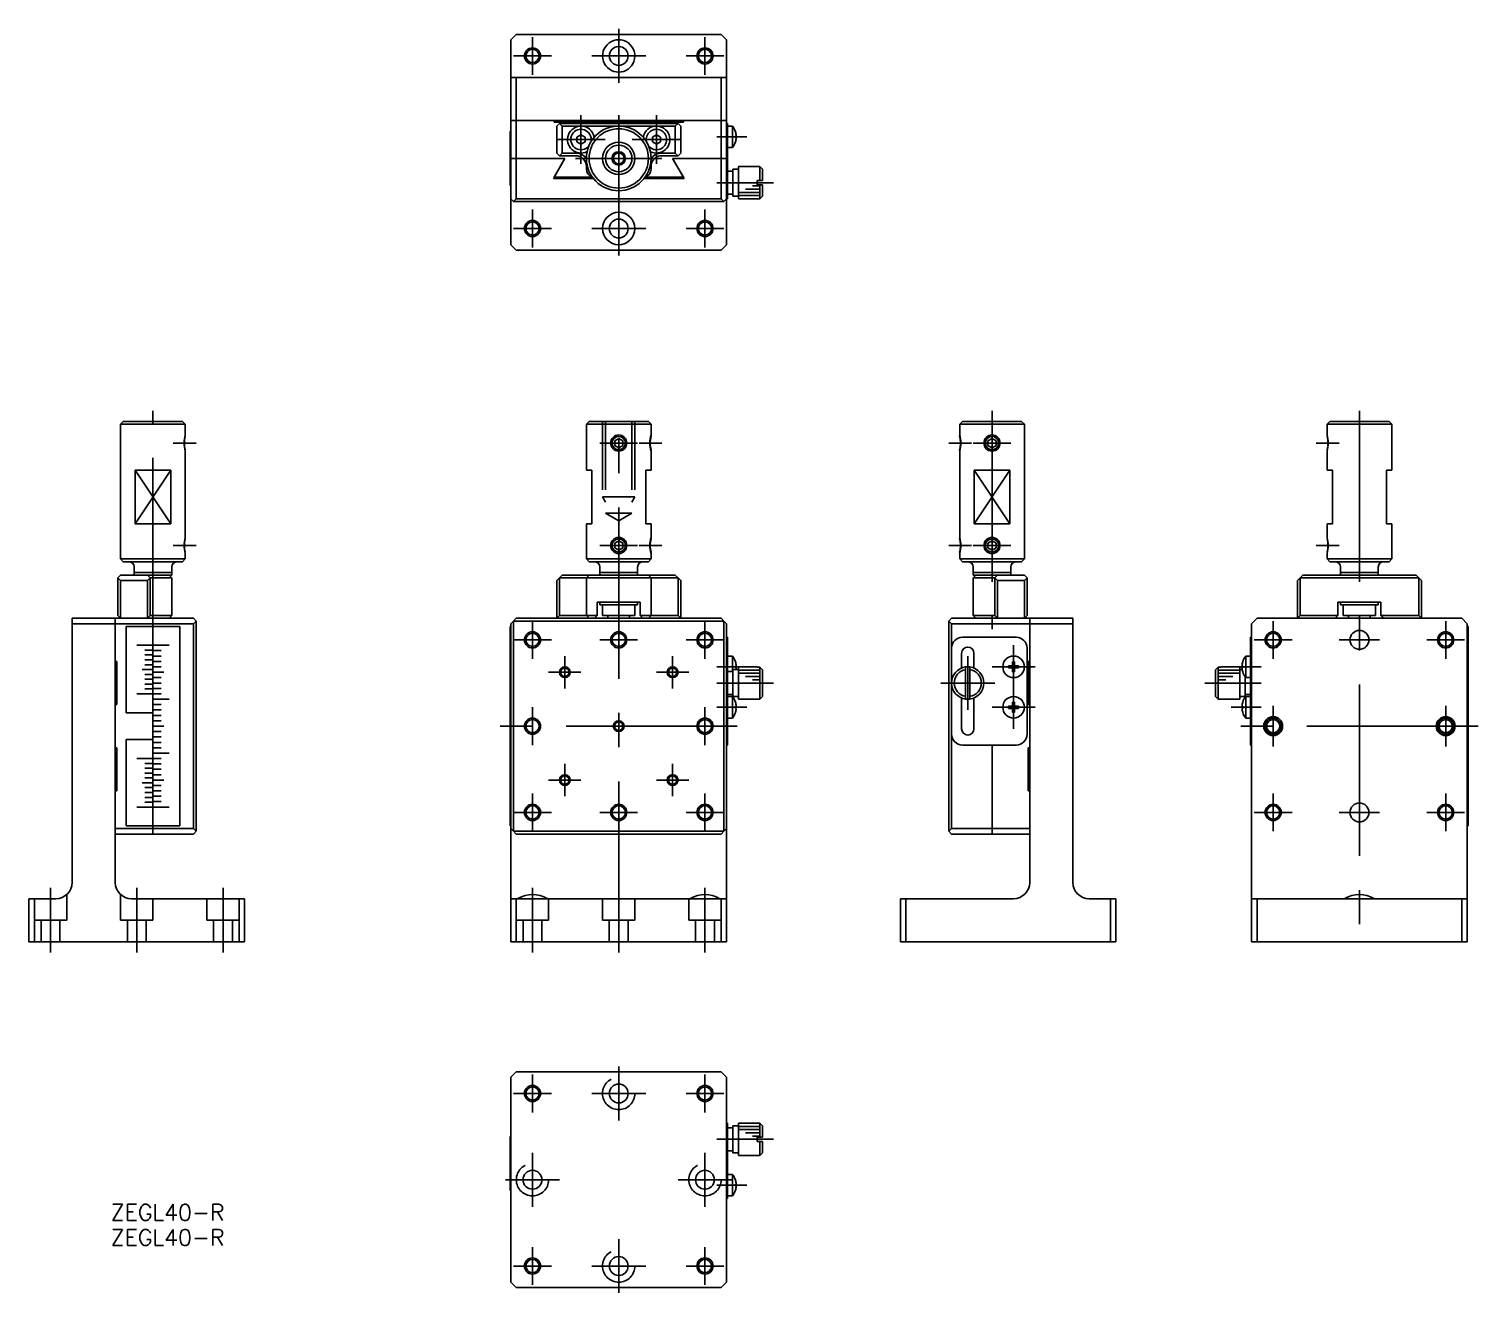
# Model space of a CAD drawing. Extents: x -109 to 159, y -105 to 129.
import ezdxf

# ---------------------------------------------------------------- set-up
doc = ezdxf.new("R2010")
doc.units = 0
doc.linetypes.add('CENTER', pattern=[50.8, 31.75, -6.35, 6.35, -6.35])
doc.linetypes.add('DASHED', pattern=[19.05, 12.7, -6.35])
doc.layers.get('0').update_dxf_attribs({"linetype": 'CONTINUOUS'})
doc.layers.add('CENTER', color=1, linetype='CENTER')
doc.styles.get("Standard").update_dxf_attribs({"font": 'txt.shx', "height": 3, "bigfont": 'bigfont.shx'})

msp = doc.modelspace()

# ---------------------------------------------------------------- linework, layer by layer
at = {"color": 7, "linetype": 'CONTINUOUS'}
for p, q in [((-20, 127.29), (-19, 128.29)), ((-20, 127.29), (-20, 123.29)), ((19, 128.29), (-19, 128.29)), ((19, 128.29), (20, 127.29)), ((20, 123.29), (20, 127.29)), ((-20, 120.29), (-20, 123.29)), ((20, 123.29), (20, 120.29)), ((-20, 120.29), (-20, 112.29)), ((-19, 120.29), (-20, 120.29)), ((-19, 120.29), (19, 120.29)), ((-19, 112.29), (-19, 120.29)), ((19, 120.29), (19, 112.29)), ((20, 120.29), (19, 120.29)), ((20, 112.29), (20, 120.29)), ((-20.15, 105.29), (-20.15, 110.29)), ((-20, 110.29), (-20.15, 110.29)), ((-20, 112.29), (-20, 105.29)), ((-19, 112.29), (-20, 112.29)), ((-20, 112.29), (-19, 112.29)), ((-19, 105.29), (-19, 112.29)), ((-19, 112.29), (-17.5, 112.29)), ((-19, 112.29), (-17.5, 112.29)), ((-17.5, 112.29), (-14.5, 112.29)), ((-17.5, 112.29), (-14.5, 112.29)), ((-14.5, 112.29), (-12, 112.29)), ((-14.5, 112.29), (-12, 112.29)), ((-12, 112.29), (12, 112.29)), ((-12, 111.99), (-12, 112.29)), ((-12, 111.99), (12, 111.99)), ((-11.5, 111.29), (-11, 111.79)), ((-11.5, 111.29), (-11.5, 106.29)), ((11, 111.79), (-11, 111.79)), ((-11, 111.79), (-10.5, 111.29)), ((-10.5, 106.29), (-10.5, 111.29)), ((-10.5, 111.29), (-7, 111.29)), ((-7, 111.29), (0, 111.29)), ((0, 111.29), (7, 111.29)), ((7, 111.29), (10.5, 111.29)), ((10.5, 111.29), (11, 111.79)), ((10.5, 111.29), (10.5, 106.29)), ((11, 111.79), (11.5, 111.29)), ((11.5, 106.29), (11.5, 111.29)), ((12, 112.29), (12, 111.99)), ((12, 112.29), (14.5, 112.29)), ((12, 112.29), (14.5, 112.29)), ((14.5, 112.29), (17.5, 112.29)), ((14.5, 112.29), (17.5, 112.29)), ((17.5, 112.29), (19, 112.29)), ((17.5, 112.29), (19, 112.29)), ((19, 112.29), (19, 105.29)), ((20, 112.29), (19, 112.29)), ((19, 112.29), (20, 112.29)), ((20, 105.29), (20, 112.29)), ((20.2, 111.79), (20, 111.79)), ((20.2, 109.79), (20.2, 111.79)), ((20.2, 111.29), (21.1, 111.29)), ((21.1, 111.29), (21.1, 107.29)), ((21.66, 110.24), (21.66, 110.22)), ((-7, 109.66), (-7.75, 109.22)), ((-7.75, 109.22), (-7.75, 108.36)), ((-7.75, 108.36), (-7, 107.93)), ((-6.25, 109.22), (-7, 109.66)), ((-7, 107.93), (-6.25, 108.36)), ((-6.25, 108.36), (-6.25, 109.22)), ((7, 109.66), (6.25, 109.22)), ((6.25, 109.22), (6.25, 108.36)), ((6.25, 108.36), (7, 107.93)), ((7.75, 109.22), (7, 109.66)), ((7, 107.93), (7.75, 108.36)), ((7.75, 108.36), (7.75, 109.22)), ((20.2, 109.79), (20.2, 99.79)), ((21.66, 109.49), (21.66, 109.09)), ((21.79, 109.49), (21.66, 109.49)), ((21.66, 109.09), (21.79, 109.09)), ((21.66, 108.36), (21.66, 108.34)), ((-20, 105.29), (-20.15, 105.29)), ((-20.15, 105.29), (-20, 105.29)), ((-20.15, 105.29), (-20.15, 100.29)), ((-20, 105.29), (-20, 97.79)), ((-20, 105.29), (-19, 105.29)), ((-19, 105.29), (-20, 105.29)), ((-10.1, 105.29), (-19, 105.29)), ((-19, 105.29), (-10.1, 105.29)), ((-19, 97.79), (-19, 105.29)), ((-10.1, 105.09), (-12.12, 101.59)), ((-12, 101.79), (-9.98, 105.29)), ((-11, 105.79), (-11.5, 106.29)), ((-10.5, 106.29), (-11, 105.79)), ((-11, 105.79), (-8, 105.79)), ((-8, 106.29), (-10.5, 106.29)), ((-9.98, 105.29), (-10.1, 105.29)), ((-10.1, 105.29), (-10.1, 105.09)), ((10.5, 106.29), (8, 106.29)), ((8, 105.79), (11, 105.79)), ((9.98, 105.29), (12, 101.79)), ((10.1, 105.29), (9.98, 105.29)), ((19, 105.29), (10.1, 105.29)), ((10.1, 105.29), (19, 105.29)), ((10.1, 105.09), (10.1, 105.29)), ((12.12, 101.59), (10.1, 105.09)), ((11, 105.79), (10.5, 106.29)), ((11.5, 106.29), (11, 105.79)), ((19, 105.29), (19, 97.79)), ((19, 105.29), (20, 105.29)), ((20, 105.29), (19, 105.29)), ((20, 97.79), (20, 105.29)), ((21.1, 107.29), (20.2, 107.29)), ((-6, 103.79), (-6, 103.29)), ((6, 103.29), (6, 103.79)), ((20.2, 102.94), (21.2, 102.94)), ((21.2, 103.29), (22.2, 103.29)), ((21.2, 100.79), (21.2, 103.29)), ((22.2, 100.79), (22.2, 103.79)), ((22.2, 103.79), (26.2, 103.79)), ((26.2, 103.79), (26.7, 103.29)), ((26.2, 103.79), (26.2, 101.19)), ((26.7, 101.19), (26.7, 103.29)), ((-20, 100.29), (-20.15, 100.29)), ((-12.12, 101.59), (-4.72, 101.59)), ((-4.87, 101.79), (-12, 101.79)), ((-1.5, 99.48), (-1.5, 99.48)), ((4.72, 101.59), (12.12, 101.59)), ((12, 101.79), (4.87, 101.79)), ((20.2, 97.79), (20.2, 99.79)), ((21.2, 98.29), (21.2, 100.79)), ((22.2, 97.79), (22.2, 100.79)), ((26.2, 99.59), (23.5, 99.59)), ((26.2, 100.19), (24.8, 100.19)), ((25.7, 100.39), (25.7, 101.19)), ((25.7, 101.19), (26.2, 101.19)), ((26.2, 100.39), (25.7, 100.39)), ((26.2, 101.19), (26.7, 101.19)), ((26.7, 100.39), (26.2, 100.39)), ((26.2, 100.39), (26.2, 97.79)), ((26.7, 98.29), (26.7, 100.39)), ((-20, 97.79), (-20, 89.29)), ((-20, 97.79), (-19.5, 97.29)), ((-19.5, 97.29), (-19, 97.79)), ((-19.5, 97.29), (19.5, 97.29)), ((19, 97.79), (-19, 97.79)), ((19, 97.79), (19.5, 97.29)), ((19.5, 97.29), (20, 97.79)), ((20, 89.29), (20, 97.79)), ((20, 97.79), (20.2, 97.79)), ((21.2, 98.64), (20.2, 98.64)), ((22.2, 98.29), (21.2, 98.29)), ((26.2, 98.99), (22.2, 98.99)), ((26.2, 98.39), (22.2, 98.39)), ((26.2, 97.79), (22.2, 97.79)), ((26.7, 98.29), (26.2, 97.79)), ((-19, 88.29), (-20, 89.29)), ((20, 89.29), (19, 88.29)), ((-19, 88.29), (19, 88.29)), ((-92.4, 56), (-91.9, 56.5)), ((-86.4, 56.5), (-91.9, 56.5)), ((-80.9, 56.5), (-86.4, 56.5)), ((-80.9, 56.5), (-80.4, 56)), ((-6, 56), (-5.5, 56.5)), ((5.5, 56.5), (-5.5, 56.5)), ((5.5, 56.5), (6, 56)), ((63.25, 56), (63.75, 56.5)), ((74.75, 56.5), (63.75, 56.5)), ((74.75, 56.5), (75.25, 56)), ((131.41, 56), (131.91, 56.5)), ((142.91, 56.5), (131.91, 56.5)), ((142.91, 56.5), (143.41, 56)), ((-92.4, 31), (-92.4, 56)), ((-92.4, 56), (-86.4, 56)), ((-86.4, 56), (-80.4, 56)), ((-80.4, 56), (-80.4, 54)), ((-6, 56), (6, 56)), ((-6, 56), (-6, 47.5)), ((6, 54), (6, 56)), ((63.25, 56), (75.25, 56)), ((63.25, 54), (63.25, 56)), ((75.25, 56), (75.25, 31)), ((131.41, 56), (143.41, 56)), ((131.41, 56), (131.41, 54)), ((143.41, 47.5), (143.41, 56)), ((0, 53.37), (-0.75, 52.93)), ((-0.75, 52.93), (-0.75, 52.07)), ((-0.75, 52.07), (0, 51.63)), ((0.75, 52.93), (0, 53.37)), ((0, 51.63), (0.75, 52.07)), ((0.75, 52.07), (0.75, 52.93)), ((69.25, 53.37), (68.5, 52.93)), ((68.5, 52.93), (68.5, 52.07)), ((68.5, 52.07), (69.25, 51.63)), ((70, 52.93), (69.25, 53.37)), ((69.25, 51.63), (70, 52.07)), ((70, 52.07), (70, 52.93)), ((-80.4, 51), (-80.4, 35)), ((6, 47.5), (6, 51)), ((63.25, 35), (63.25, 51)), ((131.41, 51), (131.41, 47.5)), ((-89.72, 47.5), (-83.09, 47.5)), ((-89.72, 37.5), (-89.72, 47.5)), ((-83.09, 47.5), (-83.09, 37.5)), ((-6, 47.5), (-5, 47.5)), ((-5, 47.5), (-5, 37.5)), ((5, 37.5), (5, 47.5)), ((5, 47.5), (6, 47.5)), ((65.93, 37.5), (65.93, 47.5)), ((65.93, 47.5), (72.57, 47.5)), ((72.57, 47.5), (72.57, 37.5)), ((131.41, 47.5), (132.41, 47.5)), ((132.41, 47.5), (132.41, 37.5)), ((142.41, 37.5), (142.41, 47.5)), ((142.41, 47.5), (143.41, 47.5)), ((-83.09, 37.5), (-89.72, 37.5)), ((-6, 37.5), (-6, 31)), ((-5, 37.5), (-6, 37.5)), ((6, 37.5), (5, 37.5)), ((6, 35), (6, 37.5)), ((72.57, 37.5), (65.93, 37.5)), ((131.41, 37.5), (131.41, 35)), ((132.41, 37.5), (131.41, 37.5)), ((143.41, 37.5), (142.41, 37.5)), ((143.41, 31), (143.41, 37.5)), ((0, 34.37), (-0.75, 33.93)), ((-0.75, 33.93), (-0.75, 33.07)), ((-0.75, 33.07), (0, 32.63)), ((0.75, 33.93), (0, 34.37)), ((0, 32.63), (0.75, 33.07)), ((0.75, 33.07), (0.75, 33.93)), ((69.25, 34.37), (68.5, 33.93)), ((68.5, 33.93), (68.5, 33.07)), ((68.5, 33.07), (69.25, 32.63)), ((70, 33.93), (69.25, 34.37)), ((69.25, 32.63), (70, 33.07)), ((70, 33.07), (70, 33.93)), ((-86.4, 31), (-92.4, 31)), ((-91.9, 30.5), (-92.4, 31)), ((-91.9, 30.5), (-86.4, 30.5)), ((-80.4, 31), (-86.4, 31)), ((-86.4, 30.5), (-80.9, 30.5)), ((-80.4, 31), (-80.9, 30.5)), ((-80.4, 32), (-80.4, 31)), ((6, 31), (-6, 31)), ((-5.5, 30.5), (-6, 31)), ((-5.5, 30.5), (5.5, 30.5)), ((6, 31), (5.5, 30.5)), ((6, 31), (6, 32)), ((63.25, 31), (63.25, 32)), ((75.25, 31), (63.25, 31)), ((63.75, 30.5), (63.25, 31)), ((63.75, 30.5), (74.75, 30.5)), ((75.25, 31), (74.75, 30.5)), ((131.41, 32), (131.41, 31)), ((143.41, 31), (131.41, 31)), ((131.91, 30.5), (131.41, 31)), ((131.91, 30.5), (142.91, 30.5)), ((143.41, 31), (142.91, 30.5)), ((-92.9, 27.5), (-92.4, 28)), ((-92.4, 27), (-92.9, 27.5)), ((-92.9, 27.5), (-92.9, 20.5)), ((-87.4, 28), (-92.4, 28)), ((-92.4, 27), (-87.4, 27)), ((-92.4, 20), (-92.4, 27)), ((-89.9, 28.5), (-89.9, 29.5)), ((-89.9, 28.5), (-82.9, 28.5)), ((-89.9, 28.5), (-86.4, 28.5)), ((-89.9, 28), (-89.9, 28.5)), ((-87.4, 28), (-86.9, 27.5)), ((-87.4, 28), (-84.9, 28)), ((-86.9, 27.5), (-87.4, 27)), ((-87.4, 27), (-87.4, 20)), ((-84.9, 27.5), (-86.9, 27.5)), ((-86.9, 20.5), (-86.9, 27.5)), ((-86.4, 28.5), (-82.9, 28.5)), ((-84.4, 28), (-84.9, 28)), ((-84.9, 27.5), (-84.4, 27.5)), ((-83.4, 28), (-84.4, 28)), ((-84.4, 27.5), (-82.9, 27.5)), ((-82.9, 27.5), (-83.4, 28)), ((-83.4, 28), (-82.9, 28)), ((-82.9, 29.5), (-82.9, 28.5)), ((-82.9, 28.5), (-82.9, 28)), ((-82.9, 20.5), (-82.9, 27.5)), ((-11, 27.5), (-11.5, 27)), ((-11.5, 27), (-11.5, 20)), ((-10.5, 28), (-11, 27.5)), ((-11, 27.5), (-8, 27.5)), ((-11, 20.5), (-11, 27.5)), ((-8, 28), (-10.5, 28)), ((-8, 28), (-5.5, 28)), ((-6, 27.5), (-8, 27.5)), ((-6, 27.5), (-5.5, 28)), ((-6, 27.5), (-4.5, 27.5)), ((-6, 27.5), (-6, 20.5)), ((-4.5, 28), (-5.5, 28)), ((-1.8, 28), (-4.5, 28)), ((-4.5, 27.5), (4.5, 27.5)), ((-3.5, 28.5), (-3.5, 29.5)), ((-3.5, 28.5), (3.5, 28.5)), ((-3.5, 28), (-3.5, 28.5)), ((-3.5, 28.5), (0, 28.5)), ((-1.8, 28), (0, 28)), ((0, 28.5), (3.5, 28.5)), ((0, 28), (1.8, 28)), ((4.5, 28), (1.8, 28)), ((3.5, 29.5), (3.5, 28.5)), ((3.5, 28.5), (3.5, 28)), ((5.5, 28), (4.5, 28)), ((4.5, 27.5), (6, 27.5)), ((6, 27.5), (5.5, 28)), ((5.5, 28), (8, 28)), ((8, 27.5), (6, 27.5)), ((6, 20.5), (6, 27.5)), ((10.5, 28), (8, 28)), ((8, 27.5), (11, 27.5)), ((11, 27.5), (10.5, 28)), ((11.5, 27), (11, 27.5)), ((11, 27.5), (11, 20.5)), ((11.5, 20), (11.5, 27)), ((65.75, 28.5), (65.75, 29.5)), ((65.75, 28.5), (72.75, 28.5)), ((65.75, 28.5), (72.75, 28.5)), ((65.75, 28), (65.75, 28.5)), ((65.75, 27.5), (66.25, 28)), ((65.75, 28), (66.25, 28)), ((65.75, 27.5), (67.25, 27.5)), ((65.75, 27.5), (65.75, 20.5)), ((67.25, 28), (66.25, 28)), ((67.75, 28), (67.25, 28)), ((67.25, 27.5), (67.75, 27.5)), ((67.75, 28), (70.25, 28)), ((69.75, 27.5), (67.75, 27.5)), ((69.75, 27.5), (70.25, 28)), ((70.25, 27), (69.75, 27.5)), ((69.75, 27.5), (69.75, 20.5)), ((75.25, 28), (70.25, 28)), ((70.25, 27), (75.25, 27)), ((70.25, 20), (70.25, 27)), ((72.75, 29.5), (72.75, 28.5)), ((72.75, 28.5), (72.75, 28)), ((75.25, 28), (75.75, 27.5)), ((75.75, 27.5), (75.25, 27)), ((75.25, 27), (75.25, 20)), ((75.75, 20.5), (75.75, 27.5)), ((126.41, 27.5), (125.91, 27)), ((125.91, 27), (125.91, 20)), ((126.91, 28), (126.41, 27.5)), ((126.41, 27.5), (148.41, 27.5)), ((126.41, 20.5), (126.41, 27.5)), ((130.41, 28), (126.91, 28)), ((144.41, 28), (130.41, 28)), ((133.91, 28.5), (133.91, 29.5)), ((133.91, 28.5), (140.91, 28.5)), ((133.91, 28.5), (137.41, 28.5)), ((133.91, 28), (133.91, 28.5)), ((137.41, 28.5), (140.91, 28.5)), ((140.91, 29.5), (140.91, 28.5)), ((140.91, 28.5), (140.91, 28)), ((147.91, 28), (144.41, 28)), ((148.41, 27.5), (147.91, 28)), ((148.91, 27), (148.41, 27.5)), ((148.41, 27.5), (148.41, 20.5)), ((148.91, 20), (148.91, 27)), ((-82.9, 22.5), (-82.9, 23)), ((-82.9, 23), (-82.9, 22.5)), ((-82.9, 20.5), (-82.9, 22.5)), ((0, 23), (-4, 23)), ((-4, 23), (-4, 20.5)), ((-3.5, 22.5), (-3.5, 23)), ((3.5, 22.5), (-3.5, 22.5)), ((-3, 20.5), (-3, 22.5)), ((4, 23), (0, 23)), ((3, 22.5), (3, 20.5)), ((3.5, 23), (3.5, 22.5)), ((4, 20.5), (4, 23)), ((65.75, 23), (65.75, 22.5)), ((65.75, 22.5), (65.75, 23)), ((65.75, 22.5), (65.75, 20.5)), ((141.41, 23), (133.41, 23)), ((133.41, 23), (133.41, 20.5)), ((133.91, 22.5), (133.91, 23)), ((137.41, 22.5), (133.91, 22.5)), ((134.41, 22.5), (133.91, 22.5)), ((134.41, 20.5), (134.41, 22.5)), ((140.91, 22.5), (137.41, 22.5)), ((140.91, 22.5), (140.41, 22.5)), ((140.41, 22.5), (140.41, 20.5)), ((140.91, 23), (140.91, 22.5)), ((141.41, 20.5), (141.41, 23)), ((-93.4, 20), (-101.4, 20)), ((-101.4, 20), (-101.4, 19)), ((-101.4, -29), (-101.4, 19)), ((-101.4, 19), (-93.4, 19)), ((-93.4, 20), (-93.4, 19)), ((-93.4, 19), (-93.4, 20)), ((-86.4, 20), (-93.4, 20)), ((-93.4, 19), (-86.4, 19)), ((-93.4, 17.5), (-93.4, 19)), ((-93.4, 19), (-93.4, 17.5)), ((-92.4, 20), (-92.9, 20.5)), ((-86.9, 20.5), (-87.4, 20)), ((-86.9, 20.5), (-84.9, 20.5)), ((-78.9, 20), (-86.4, 20)), ((-86.4, 19), (-86.4, 20)), ((-86.4, 20), (-86.4, 19)), ((-86.4, 19), (-78.9, 19)), ((-86.4, 19), (-86.4, 18.51)), ((-86.4, 18.51), (-86.4, 19)), ((-84.4, 20.5), (-84.9, 20.5)), ((-82.9, 20.5), (-84.4, 20.5)), ((-83.4, 20), (-82.9, 20.5)), ((-78.4, 19.5), (-78.9, 20)), ((-78.9, 19), (-78.4, 19.5)), ((-78.9, 19), (-78.9, -19)), ((-78.4, -19.5), (-78.4, 19.5)), ((-20, 19), (-19.5, 19.5)), ((-20, 19), (-20, -19)), ((-19.5, 19.5), (-19, 20)), ((-19.5, 19.5), (19.5, 19.5)), ((-19.5, -19.5), (-19.5, 19.5)), ((19, 20), (-19, 20)), ((-11, 20.5), (-11.5, 20)), ((-8, 20.5), (-11, 20.5)), ((-8, 20.5), (-6, 20.5)), ((-4.5, 20.5), (-6, 20.5)), ((-5.5, 20), (-6, 20.5)), ((-4, 20.5), (-4.5, 20.5)), ((-4, 20.5), (-4.5, 20)), ((3, 20.5), (-3, 20.5)), ((-2, 20), (-2, 20.5)), ((2, 20.5), (2, 20)), ((4.5, 20.5), (4, 20.5)), ((4.5, 20), (4, 20.5)), ((6, 20.5), (4.5, 20.5)), ((6, 20.5), (5.5, 20)), ((6, 20.5), (8, 20.5)), ((11, 20.5), (8, 20.5)), ((11.5, 20), (11, 20.5)), ((19, 20), (19.5, 19.5)), ((19.5, 19.5), (19.5, -19.5)), ((19.5, 19.5), (20, 19)), ((20, 16), (20, 19)), ((61.75, 20), (61.25, 19.5)), ((61.25, 19.5), (61.25, -19.5)), ((61.25, 19.5), (61.75, 19)), ((69.25, 20), (61.75, 20)), ((61.75, -19), (61.75, 19)), ((61.75, 19), (69.25, 19)), ((67.25, 20.5), (65.75, 20.5)), ((65.75, 20.5), (66.25, 20)), ((67.75, 20.5), (67.25, 20.5)), ((67.75, 20.5), (69.75, 20.5)), ((69.25, 20), (69.25, 19)), ((69.25, 19), (69.25, 20)), ((76.25, 20), (69.25, 20)), ((69.25, 19), (76.25, 19)), ((69.25, 18), (69.25, 19)), ((69.25, 19), (69.25, 18)), ((70.25, 20), (69.75, 20.5)), ((75.75, 20.5), (75.25, 20)), ((84.25, 20), (76.25, 20)), ((76.25, 19), (76.25, 20)), ((76.25, 20), (76.25, 19)), ((76.25, 19), (84.25, 19)), ((76.25, 19), (76.25, 17.5)), ((76.25, 17.5), (76.25, 19)), ((84.25, 19), (84.25, 20)), ((84.25, 19), (84.25, -29)), ((117.41, 19), (118.41, 20)), ((117.41, 19), (117.41, -29)), ((156.41, 20), (118.41, 20)), ((126.41, 20.5), (125.91, 20)), ((133.41, 20.5), (126.41, 20.5)), ((133.41, 20.5), (132.91, 20)), ((140.41, 20.5), (134.41, 20.5)), ((135.41, 20), (135.41, 20.5)), ((139.41, 20.5), (139.41, 20)), ((148.41, 20.5), (141.41, 20.5)), ((141.91, 20), (141.41, 20.5)), ((148.91, 20), (148.41, 20.5)), ((156.41, 20), (157.41, 19)), ((157.41, -29), (157.41, 19)), ((-93.4, 14.5), (-93.4, 17.5)), ((-93.4, 17.5), (-93.4, 14.5)), ((-91.4, 18.5), (-91.4, 2.5)), ((-86.4, 18.5), (-91.4, 18.5)), ((-86.4, 18.5), (-81.4, 18.5)), ((-86.4, 15.01), (-86.4, 18.5)), ((-86.4, 15.01), (-86.4, 18.5)), ((-81.4, 18.5), (-81.4, -18.5)), ((-20.15, 18.5), (-20.15, -18.5)), ((-20, 18.5), (-20.15, 18.5)), ((20.2, 16.5), (20, 16.5)), ((20.2, -3.5), (20.2, 16.5)), ((73.75, 16.5), (63.75, 16.5)), ((76.25, 17.5), (76.25, 14.5)), ((76.25, 14.5), (76.25, 17.5)), ((117.41, 16.5), (117.21, 16.5)), ((117.21, 16.5), (117.21, -3.5)), ((157.41, 18.5), (157.56, 18.5)), ((157.56, 18.5), (157.56, 2.5)), ((-93.4, 12), (-93.4, 14.5)), ((-93.4, 14.5), (-93.4, 12)), ((-88.4, 15), (-89.4, 15)), ((-87.9, 15), (-88.4, 15)), ((-86.4, 15), (-87.9, 15)), ((-86.4, 14.1), (-87.9, 14.1)), ((-86.4, 15), (-86.4, 15.01)), ((-86.4, 15), (-86.4, 15.01)), ((-86.4, 14.99), (-86.4, 15)), ((-86.4, 14.99), (-86.4, 15)), ((-86.4, 15), (-84.9, 15)), ((-86.4, 14.1), (-86.4, 14.99)), ((-86.4, 14.11), (-86.4, 14.99)), ((-86.4, 14.1), (-86.4, 14.11)), ((-86.4, 14.01), (-86.4, 14.1)), ((-86.4, 14.09), (-86.4, 14.1)), ((-86.4, 14), (-86.4, 14.09)), ((-86.4, 14), (-86.4, 14.01)), ((-86.4, 13.99), (-86.4, 14)), ((-86.4, 13.21), (-86.4, 14)), ((-86.4, 14), (-84.9, 14)), ((-86.4, 13.2), (-86.4, 13.99)), ((-84.9, 15), (-84.4, 15)), ((-84.4, 15), (-83.4, 15)), ((20, 16), (20, 0)), ((20, 0), (20, 16)), ((63.6, 10.77), (63.6, 13.5)), ((65.9, 13.5), (65.9, 10.77)), ((75.75, -1.5), (75.75, 14.5)), ((76.25, 14.5), (76.25, 12)), ((76.25, 12), (76.25, 14.5)), ((-93.4, 12), (-93.4, 4)), ((-93.4, 12), (-93.1, 12)), ((-93.1, 4), (-93.1, 12)), ((-86.4, 13.2), (-87.9, 13.2)), ((-86.4, 12.3), (-87.9, 12.3)), ((-86.4, 11.4), (-87.9, 11.4)), ((-86.4, 13.2), (-86.4, 13.21)), ((-86.4, 13.01), (-86.4, 13.2)), ((-86.4, 13.19), (-86.4, 13.2)), ((-86.4, 13), (-86.4, 13.19)), ((-86.4, 13), (-86.4, 13.01)), ((-86.4, 12.99), (-86.4, 13)), ((-86.4, 12.31), (-86.4, 13)), ((-86.4, 13), (-84.9, 13)), ((-86.4, 12.3), (-86.4, 12.99)), ((-86.4, 12.3), (-86.4, 12.31)), ((-86.4, 12.01), (-86.4, 12.3)), ((-86.4, 12.29), (-86.4, 12.3)), ((-86.4, 12), (-86.4, 12.29)), ((-86.4, 12), (-86.4, 12.01)), ((-86.4, 11.41), (-86.4, 12)), ((-86.4, 11.99), (-86.4, 12)), ((-86.4, 12), (-84.9, 12)), ((-86.4, 11.4), (-86.4, 11.99)), ((-86.4, 11.4), (-86.4, 11.41)), ((-86.4, 11.01), (-86.4, 11.4)), ((-86.4, 11.39), (-86.4, 11.4)), ((-86.4, 11), (-86.4, 11.39)), ((-86.4, 11), (-86.4, 11.01)), ((-86.4, 10.99), (-86.4, 11)), ((-86.4, 10.51), (-86.4, 11)), ((-86.4, 11), (-84.9, 11)), ((-86.4, 10.5), (-86.4, 10.99)), ((20.2, 13), (21.1, 13)), ((21.1, 13), (21.1, 10.15)), ((21.66, 11.95), (21.66, 11.93)), ((21.66, 11.2), (21.66, 10.8)), ((21.79, 11.2), (21.66, 11.2)), ((21.66, 10.8), (21.79, 10.8)), ((22.2, 11), (25.7, 11)), ((22.2, 5), (22.2, 11)), ((25.7, 10.97), (25.7, 11)), ((26.2, 10.97), (25.7, 10.97)), ((26.7, 10.47), (26.2, 10.97)), ((26.2, 10.97), (26.2, 5.03)), ((64.35, 10.47), (64.35, 10.97)), ((65.15, 10.97), (65.15, 10.47)), ((73.05, 11.2), (72.32, 11.2)), ((72.32, 10.8), (73.05, 10.8)), ((73.05, 11.93), (73.05, 11.2)), ((73.05, 10.8), (73.05, 10.07)), ((73.45, 11.2), (73.45, 11.93)), ((74.18, 11.2), (73.45, 11.2)), ((73.45, 10.07), (73.45, 10.8)), ((73.45, 10.8), (74.18, 10.8)), ((75.95, 12), (75.95, 4)), ((75.95, 12), (76.25, 12)), ((76.25, 4), (76.25, 12)), ((111.21, 10.97), (110.71, 10.47)), ((111.71, 10.97), (111.21, 10.97)), ((111.21, 5.03), (111.21, 10.97)), ((111.71, 11), (111.71, 10.97)), ((111.71, 11), (115.21, 11)), ((115.21, 11), (115.21, 5)), ((115.75, 11.2), (115.62, 11.2)), ((115.62, 10.8), (115.75, 10.8)), ((115.75, 11.93), (115.75, 11.95)), ((115.75, 10.8), (115.75, 11.2)), ((116.31, 11), (116.31, 13)), ((116.31, 13), (117.21, 13)), ((116.31, 9), (116.31, 11)), ((-87.9, 10.5), (-88.4, 10.5)), ((-86.4, 10.5), (-87.9, 10.5)), ((-86.4, 9.6), (-87.9, 9.6)), ((-86.4, 8.7), (-87.9, 8.7)), ((-86.4, 10.5), (-86.4, 10.51)), ((-86.4, 10.01), (-86.4, 10.5)), ((-86.4, 10.49), (-86.4, 10.5)), ((-86.4, 10), (-86.4, 10.49)), ((-86.4, 10), (-86.4, 10.01)), ((-86.4, 9.99), (-86.4, 10)), ((-86.4, 9.61), (-86.4, 10)), ((-86.4, 10), (-84.9, 10)), ((-86.4, 9.6), (-86.4, 9.99)), ((-86.4, 9.6), (-86.4, 9.61)), ((-86.4, 9.01), (-86.4, 9.6)), ((-86.4, 9.59), (-86.4, 9.6)), ((-86.4, 9), (-86.4, 9.59)), ((-86.4, 9), (-86.4, 9.01)), ((-86.4, 8.99), (-86.4, 9)), ((-86.4, 8.71), (-86.4, 9)), ((-86.4, 9), (-84.9, 9)), ((-86.4, 8.7), (-86.4, 8.99)), ((-86.4, 8.7), (-86.4, 8.71)), ((-86.4, 8.01), (-86.4, 8.7)), ((-86.4, 8.69), (-86.4, 8.7)), ((-86.4, 8), (-86.4, 8.69)), ((-84.9, 10), (-84.4, 10)), ((20.2, 10.15), (21.2, 10.15)), ((21.2, 10.5), (22.2, 10.5)), ((21.2, 5.5), (21.2, 10.5)), ((22.2, 10.4), (26.2, 10.4)), ((22.2, 9.8), (26.2, 9.8)), ((23.5, 9.2), (26.2, 9.2)), ((24.8, 8.6), (26.2, 8.6)), ((26.7, 5.53), (26.7, 10.47)), ((64.35, 5.53), (64.35, 10.47)), ((65.15, 10.47), (65.15, 5.53)), ((110.71, 10.47), (110.71, 5.53)), ((111.21, 10.4), (115.21, 10.4)), ((111.21, 9.8), (115.21, 9.8)), ((111.21, 9.2), (113.91, 9.2)), ((111.21, 8.6), (112.61, 8.6)), ((115.21, 10.5), (115.65, 10.5)), ((115.75, 10.05), (115.75, 10.07)), ((116.21, 9.13), (116.21, 5.5)), ((117.21, 9), (116.31, 9)), ((-88.4, 6), (-89.4, 6)), ((-87.9, 6), (-88.4, 6)), ((-86.4, 7.8), (-87.9, 7.8)), ((-86.4, 6.9), (-87.9, 6.9)), ((-86.4, 6), (-87.9, 6)), ((-86.4, 8), (-86.4, 8.01)), ((-86.4, 7.99), (-86.4, 8)), ((-86.4, 7.81), (-86.4, 8)), ((-86.4, 8), (-84.9, 8)), ((-86.4, 7.8), (-86.4, 7.99)), ((-86.4, 7.8), (-86.4, 7.81)), ((-86.4, 7.79), (-86.4, 7.8)), ((-86.4, 7.01), (-86.4, 7.8)), ((-86.4, 7), (-86.4, 7.79)), ((-86.4, 7), (-86.4, 7.01)), ((-86.4, 6.99), (-86.4, 7)), ((-86.4, 6.91), (-86.4, 7)), ((-86.4, 7), (-84.9, 7)), ((-86.4, 6.9), (-86.4, 6.99)), ((-86.4, 6.9), (-86.4, 6.91)), ((-86.4, 6.01), (-86.4, 6.9)), ((-86.4, 6.89), (-86.4, 6.9)), ((-86.4, 6.01), (-86.4, 6.89)), ((-86.4, 6), (-86.4, 6.01)), ((-86.4, 6), (-86.4, 6.01)), ((-86.4, 5.99), (-86.4, 6)), ((-86.4, 5.99), (-86.4, 6)), ((-86.4, 6), (-84.9, 6)), ((-86.4, 5.01), (-86.4, 5.99)), ((-86.4, 5), (-86.4, 5.99)), ((21.2, 5.85), (20.2, 5.85)), ((20.2, 5.5), (21.1, 5.5)), ((21.1, 5.5), (21.1, 1.5)), ((22.2, 5.5), (21.2, 5.5)), ((26.2, 5.03), (26.7, 5.53)), ((64.35, 5.03), (64.35, 5.53)), ((65.15, 5.53), (65.15, 5.03)), ((110.71, 5.53), (111.21, 5.03)), ((116.21, 5.5), (115.21, 5.5)), ((117.21, 5.85), (116.21, 5.85)), ((116.31, 3.5), (116.31, 5.5)), ((116.31, 5.5), (117.21, 5.5)), ((-93.4, -4), (-93.4, 4)), ((-93.4, 4), (-93.4, -4)), ((-93.1, 4), (-93.4, 4)), ((-86.4, 5), (-86.4, 5.01)), ((-86.4, 4.99), (-86.4, 5)), ((-86.4, 4), (-86.4, 5)), ((-86.4, 5), (-84.9, 5)), ((-86.4, 4.01), (-86.4, 4.99)), ((-86.4, 4), (-86.4, 4.01)), ((-86.4, 3), (-86.4, 4)), ((-86.4, 3.99), (-86.4, 4)), ((-86.4, 4), (-84.9, 4)), ((-86.4, 3.01), (-86.4, 3.99)), ((-86.4, 3), (-86.4, 3.01)), ((-86.4, 2.99), (-86.4, 3)), ((-86.4, 3), (-84.9, 3)), ((-86.4, 2.5), (-86.4, 3)), ((-86.4, 2.5), (-86.4, 2.99)), ((-84.9, 5), (-84.4, 5)), ((-84.4, 5), (-83.4, 5)), ((21.66, 4.45), (21.66, 4.43)), ((21.66, 3.7), (21.66, 3.3)), ((21.79, 3.7), (21.66, 3.7)), ((21.66, 3.3), (21.79, 3.3)), ((25.7, 5), (22.2, 5)), ((25.7, 5), (25.7, 5.03)), ((25.7, 5.03), (26.2, 5.03)), ((63.6, -0.5), (63.6, 5.23)), ((65.9, 5.23), (65.9, -0.5)), ((73.05, 3.7), (72.32, 3.7)), ((72.32, 3.3), (73.05, 3.3)), ((73.05, 4.43), (73.05, 3.7)), ((73.05, 3.3), (73.05, 2.57)), ((73.45, 3.7), (73.45, 4.43)), ((74.18, 3.7), (73.45, 3.7)), ((73.45, 2.57), (73.45, 3.3)), ((73.45, 3.3), (74.18, 3.3)), ((76.25, 4), (75.95, 4)), ((76.25, 4), (76.25, -4)), ((76.25, -4), (76.25, 4)), ((111.21, 5.03), (111.71, 5.03)), ((111.71, 5.03), (111.71, 5)), ((115.21, 5), (111.71, 5)), ((115.75, 3.7), (115.62, 3.7)), ((115.62, 3.3), (115.75, 3.3)), ((115.75, 4.43), (115.75, 4.45)), ((115.75, 3.3), (115.75, 3.7)), ((116.31, 1.5), (116.31, 3.5)), ((-91.4, 2.5), (-86.4, 2.5)), ((-86.4, 2.49), (-86.4, 2.5)), ((-86.4, 2), (-86.4, 2.49)), ((-86.4, 1), (-86.4, 2)), ((-86.4, 2), (-84.9, 2)), ((-86.4, 0), (-86.4, 1)), ((-86.4, 1), (-84.9, 1)), ((-86.4, -1), (-86.4, 0)), ((-86.4, 0), (-84.9, 0)), ((-84.9, 0), (-84.4, 0)), ((20, -19), (20, 0)), ((21.1, 1.5), (20.2, 1.5)), ((21.66, 2.57), (21.66, 2.55)), ((115.75, 2.55), (115.75, 2.57)), ((117.21, 1.5), (116.31, 1.5)), ((157.41, 2.5), (157.56, 2.5)), ((157.56, 2), (157.56, 2.49)), ((157.56, 1), (157.56, 2)), ((157.56, 0), (157.56, 1)), ((157.56, -1), (157.56, 0)), ((-91.4, -2.5), (-91.4, -18.5)), ((-86.4, -2.5), (-91.4, -2.5)), ((-86.4, -1), (-84.9, -1)), ((-86.4, -2), (-86.4, -1)), ((-86.4, -2.49), (-86.4, -2)), ((-86.4, -2), (-84.9, -2)), ((-86.4, -2.5), (-86.4, -2.49)), ((-86.4, -2.99), (-86.4, -2.5)), ((-86.4, -3), (-86.4, -2.5)), ((157.41, -2.5), (157.56, -2.5)), ((157.56, -2), (157.56, -1)), ((157.56, -2.49), (157.56, -2)), ((157.56, -2.5), (157.56, -18.5)), ((-93.4, -4), (-93.4, -12)), ((-93.4, -4), (-93.1, -4)), ((-93.1, -12), (-93.1, -4)), ((-86.4, -3), (-86.4, -2.99)), ((-86.4, -3.01), (-86.4, -3)), ((-86.4, -4), (-86.4, -3)), ((-86.4, -3), (-84.9, -3)), ((-86.4, -3.99), (-86.4, -3.01)), ((-86.4, -4), (-86.4, -3.99)), ((-86.4, -5), (-86.4, -4)), ((-86.4, -4.01), (-86.4, -4)), ((-86.4, -4), (-84.9, -4)), ((-86.4, -4.99), (-86.4, -4.01)), ((-86.4, -5), (-86.4, -4.99)), ((-86.4, -5.01), (-86.4, -5)), ((-86.4, -5.99), (-86.4, -5)), ((-86.4, -5), (-84.9, -5)), ((-86.4, -5.99), (-86.4, -5.01)), ((-84.9, -5), (-84.4, -5)), ((-84.4, -5), (-83.4, -5)), ((20, -3.5), (20.2, -3.5)), ((63.75, -3.5), (73.75, -3.5)), ((69.25, -3.5), (69.25, -19)), ((75.95, -4), (75.95, -12)), ((75.95, -4), (76.25, -4)), ((76.25, -12), (76.25, -4)), ((117.21, -3.5), (117.41, -3.5)), ((-88.4, -6), (-89.4, -6)), ((-87.9, -6), (-88.4, -6)), ((-86.4, -6), (-87.9, -6)), ((-86.4, -6.9), (-87.9, -6.9)), ((-86.4, -7.8), (-87.9, -7.8)), ((-86.4, -6), (-86.4, -5.99)), ((-86.4, -6), (-86.4, -5.99)), ((-86.4, -6.01), (-86.4, -6)), ((-86.4, -6.01), (-86.4, -6)), ((-86.4, -6), (-84.9, -6)), ((-86.4, -6.9), (-86.4, -6.01)), ((-86.4, -6.89), (-86.4, -6.01)), ((-86.4, -6.9), (-86.4, -6.89)), ((-86.4, -6.99), (-86.4, -6.9)), ((-86.4, -6.91), (-86.4, -6.9)), ((-86.4, -7), (-86.4, -6.91)), ((-86.4, -7), (-86.4, -6.99)), ((-86.4, -7.01), (-86.4, -7)), ((-86.4, -7.79), (-86.4, -7)), ((-86.4, -7), (-84.9, -7)), ((-86.4, -7.8), (-86.4, -7.01)), ((-86.4, -7.8), (-86.4, -7.79)), ((-86.4, -7.99), (-86.4, -7.8)), ((-86.4, -7.81), (-86.4, -7.8)), ((-86.4, -8), (-86.4, -7.81)), ((-86.4, -8), (-86.4, -7.99)), ((-86.4, -8.01), (-86.4, -8)), ((-86.4, -8.69), (-86.4, -8)), ((-86.4, -8), (-84.9, -8)), ((-86.4, -8.7), (-86.4, -8.01)), ((-87.9, -10.5), (-88.4, -10.5)), ((-86.4, -8.7), (-87.9, -8.7)), ((-86.4, -9.6), (-87.9, -9.6)), ((-86.4, -10.5), (-87.9, -10.5)), ((-86.4, -8.7), (-86.4, -8.69)), ((-86.4, -8.99), (-86.4, -8.7)), ((-86.4, -8.71), (-86.4, -8.7)), ((-86.4, -9), (-86.4, -8.71)), ((-86.4, -9), (-86.4, -8.99)), ((-86.4, -9.01), (-86.4, -9)), ((-86.4, -9.59), (-86.4, -9)), ((-86.4, -9), (-84.9, -9)), ((-86.4, -9.6), (-86.4, -9.01)), ((-86.4, -9.6), (-86.4, -9.59)), ((-86.4, -9.99), (-86.4, -9.6)), ((-86.4, -9.61), (-86.4, -9.6)), ((-86.4, -10), (-86.4, -9.61)), ((-86.4, -10), (-86.4, -9.99)), ((-86.4, -10.01), (-86.4, -10)), ((-86.4, -10), (-84.9, -10)), ((-86.4, -10.49), (-86.4, -10)), ((-86.4, -10.5), (-86.4, -10.01)), ((-86.4, -10.5), (-86.4, -10.49)), ((-86.4, -10.99), (-86.4, -10.5)), ((-86.4, -10.51), (-86.4, -10.5)), ((-86.4, -11), (-86.4, -10.51)), ((-84.9, -10), (-84.4, -10)), ((-93.4, -14.5), (-93.4, -12)), ((-93.4, -12), (-93.4, -14.5)), ((-93.1, -12), (-93.4, -12)), ((-86.4, -11.4), (-87.9, -11.4)), ((-86.4, -12.3), (-87.9, -12.3)), ((-86.4, -13.2), (-87.9, -13.2)), ((-86.4, -11), (-86.4, -10.99)), ((-86.4, -11.01), (-86.4, -11)), ((-86.4, -11.39), (-86.4, -11)), ((-86.4, -11), (-84.9, -11)), ((-86.4, -11.4), (-86.4, -11.01)), ((-86.4, -11.4), (-86.4, -11.39)), ((-86.4, -11.99), (-86.4, -11.4)), ((-86.4, -11.41), (-86.4, -11.4)), ((-86.4, -12), (-86.4, -11.41)), ((-86.4, -12), (-86.4, -11.99)), ((-86.4, -12.29), (-86.4, -12)), ((-86.4, -12.01), (-86.4, -12)), ((-86.4, -12), (-84.9, -12)), ((-86.4, -12.3), (-86.4, -12.01)), ((-86.4, -12.3), (-86.4, -12.29)), ((-86.4, -12.99), (-86.4, -12.3)), ((-86.4, -12.31), (-86.4, -12.3)), ((-86.4, -13), (-86.4, -12.31)), ((-86.4, -13), (-86.4, -12.99)), ((-86.4, -13.01), (-86.4, -13)), ((-86.4, -13.19), (-86.4, -13)), ((-86.4, -13), (-84.9, -13)), ((-86.4, -13.2), (-86.4, -13.01)), ((-86.4, -13.2), (-86.4, -13.19)), ((-86.4, -13.99), (-86.4, -13.2)), ((-86.4, -13.21), (-86.4, -13.2)), ((-86.4, -14), (-86.4, -13.21)), ((76.25, -12), (75.95, -12)), ((76.25, -12), (76.25, -14.5)), ((76.25, -14.5), (76.25, -12)), ((-93.4, -17.5), (-93.4, -14.5)), ((-93.4, -14.5), (-93.4, -17.5)), ((-88.4, -15), (-89.4, -15)), ((-87.9, -15), (-88.4, -15)), ((-86.4, -14.1), (-87.9, -14.1)), ((-86.4, -15), (-87.9, -15)), ((-86.4, -14), (-86.4, -13.99)), ((-86.4, -14.01), (-86.4, -14)), ((-86.4, -14.09), (-86.4, -14)), ((-86.4, -14), (-84.9, -14)), ((-86.4, -14.1), (-86.4, -14.01)), ((-86.4, -14.1), (-86.4, -14.09)), ((-86.4, -14.11), (-86.4, -14.1)), ((-86.4, -14.99), (-86.4, -14.1)), ((-86.4, -14.99), (-86.4, -14.11)), ((-86.4, -15), (-86.4, -14.99)), ((-86.4, -15), (-86.4, -14.99)), ((-86.4, -15.01), (-86.4, -15)), ((-86.4, -15.01), (-86.4, -15)), ((-86.4, -15), (-84.9, -15)), ((-86.4, -18.5), (-86.4, -15.01)), ((-86.4, -18.5), (-86.4, -15.01)), ((-84.9, -15), (-84.4, -15)), ((-84.4, -15), (-83.4, -15)), ((76.25, -14.5), (76.25, -17.5)), ((76.25, -17.5), (76.25, -14.5)), ((-93.4, -19), (-93.4, -17.5)), ((-93.4, -17.5), (-93.4, -19)), ((-91.4, -18.5), (-86.4, -18.5)), ((-86.4, -18.5), (-81.4, -18.5)), ((-86.4, -18.51), (-86.4, -19)), ((-86.4, -19), (-86.4, -18.51)), ((-20.15, -18.5), (-20, -18.5)), ((76.25, -17.5), (76.25, -19)), ((76.25, -19), (76.25, -17.5)), ((157.41, -18.5), (157.56, -18.5)), ((-93.4, -19), (-93.4, -29)), ((-86.4, -19), (-93.4, -19)), ((-93.4, -20), (-86.4, -20)), ((-78.9, -19), (-86.4, -19)), ((-86.4, -20), (-86.4, -19)), ((-86.4, -19), (-86.4, -20)), ((-86.4, -20), (-78.9, -20)), ((-78.4, -19.5), (-78.9, -19)), ((-78.9, -20), (-78.4, -19.5)), ((-20, -19), (-20, -29)), ((-19.5, -19.5), (-20, -19)), ((19.5, -19.5), (-19.5, -19.5)), ((-19, -20), (-19.5, -19.5)), ((-19, -20), (19, -20)), ((19.5, -19.5), (19, -20)), ((20, -19), (19.5, -19.5)), ((20, -29), (20, -19)), ((61.75, -19), (61.25, -19.5)), ((61.25, -19.5), (61.75, -20)), ((69.25, -19), (61.75, -19)), ((61.75, -20), (69.25, -20)), ((76.25, -19), (69.25, -19)), ((69.25, -19), (69.25, -20)), ((69.25, -20), (69.25, -19)), ((69.25, -20), (76.25, -20)), ((76.25, -29), (76.25, -19)), ((-20, -32), (-20, -29)), ((20, -29), (20, -32)), ((117.41, -32), (117.41, -29)), ((157.41, -29), (157.41, -32)), ((-109.4, -32), (-109.4, -40)), ((-108.4, -32), (-109.4, -32)), ((-108.4, -40), (-108.4, -32)), ((-108.4, -32), (-104.4, -32)), ((-90.4, -32), (-70.4, -32)), ((-70.4, -32), (-70.4, -40)), ((-69.4, -32), (-70.4, -32)), ((-69.4, -40), (-69.4, -32)), ((-20, -32), (-20, -40)), ((-19, -32), (-20, -32)), ((-19, -32), (19, -32)), ((-19, -40), (-19, -32)), ((-18.83, -32), (-18.7, -31.98)), ((-13.28, -31.99), (-13.17, -32)), ((13.17, -32), (13.3, -31.98)), ((18.74, -31.99), (18.83, -32)), ((19, -32), (19, -40)), ((20, -32), (19, -32)), ((20, -40), (20, -32)), ((52.25, -32), (52.25, -40)), ((53.25, -32), (52.25, -32)), ((53.25, -40), (53.25, -32)), ((53.25, -32), (73.25, -32)), ((87.25, -32), (91.25, -32)), ((91.25, -32), (91.25, -40)), ((92.25, -32), (91.25, -32)), ((92.25, -40), (92.25, -32)), ((117.41, -32), (117.41, -40)), ((118.41, -32), (117.41, -32)), ((118.41, -32), (156.41, -32)), ((118.41, -40), (118.41, -32)), ((134.58, -32), (134.71, -31.98)), ((140.08, -31.98), (140.2, -32)), ((140.2, -32), (140.24, -32)), ((156.41, -32), (156.41, -40)), ((157.41, -32), (156.41, -32)), ((157.41, -40), (157.41, -32)), ((-109.4, -40), (-108.4, -40)), ((-70.4, -40), (-108.4, -40)), ((-70.4, -40), (-69.4, -40)), ((-20, -40), (-19, -40)), ((19, -40), (-19, -40)), ((19, -40), (20, -40)), ((52.25, -40), (53.25, -40)), ((91.25, -40), (53.25, -40)), ((91.25, -40), (92.25, -40)), ((117.41, -40), (118.41, -40)), ((156.41, -40), (118.41, -40)), ((156.41, -40), (157.41, -40)), ((-20, -65.12), (-19, -64.12)), ((19, -64.12), (-19, -64.12)), ((19, -64.12), (20, -65.12)), ((-20, -65.12), (-20, -103.12)), ((20, -103.12), (20, -65.12)), ((20.2, -73.62), (20, -73.62)), ((20.2, -75.62), (20.2, -73.62)), ((20.2, -74.47), (21.2, -74.47)), ((21.2, -79.12), (21.2, -74.12)), ((21.2, -74.12), (22.2, -74.12)), ((22.2, -79.62), (22.2, -73.62)), ((22.2, -73.62), (26.2, -73.62)), ((22.2, -74.22), (26.2, -74.22)), ((22.2, -74.82), (26.2, -74.82)), ((26.2, -73.62), (26.7, -74.12)), ((26.2, -73.62), (26.2, -76.22)), ((26.7, -76.22), (26.7, -74.12)), ((-20.15, -81.12), (-20.15, -76.12)), ((-20.15, -76.12), (-20, -76.12)), ((20.2, -75.62), (20.2, -85.62)), ((23.5, -75.42), (26.2, -75.42)), ((24.8, -76.02), (26.2, -76.02)), ((25.7, -77.02), (25.7, -76.22)), ((25.7, -76.22), (26.2, -76.22)), ((26.2, -77.02), (25.7, -77.02)), ((26.2, -76.22), (26.7, -76.22)), ((26.7, -77.02), (26.2, -77.02)), ((26.2, -77.02), (26.2, -79.62)), ((26.7, -79.12), (26.7, -77.02)), ((21.2, -78.77), (20.2, -78.77)), ((22.2, -79.12), (21.2, -79.12)), ((26.2, -79.62), (22.2, -79.62)), ((26.7, -79.12), (26.2, -79.62)), ((-20.15, -86.12), (-20.15, -81.12)), ((-20, -81.12), (-20.15, -81.12)), ((-20, -81.12), (-20.15, -81.12)), ((20.2, -83.12), (21.1, -83.12)), ((21.1, -83.12), (21.1, -87.12)), ((20.2, -87.62), (20.2, -85.62)), ((21.66, -84.17), (21.66, -84.2)), ((21.66, -84.92), (21.66, -85.32)), ((21.79, -84.92), (21.66, -84.92)), ((21.66, -85.32), (21.79, -85.32)), ((-20, -86.12), (-20.15, -86.12)), ((20, -87.62), (20.2, -87.62)), ((21.1, -87.12), (20.2, -87.12)), ((21.66, -86.05), (21.66, -86.07)), ((-19, -104.12), (-20, -103.12)), ((-19, -104.12), (19, -104.12)), ((20, -103.12), (19, -104.12))]:
    msp.add_line(p, q, dxfattribs=at)
at = {"color": 3, "linetype": 'DASHED'}
for p, q in [((-3, 56.5), (-3, 42.5)), ((-2.46, 56.5), (-2.46, 39.5)), ((2.46, 56.5), (2.46, 39.5)), ((3, 56.5), (3, 42.5)), ((3, 42.5), (-3, 42.5)), ((-3, 42.5), (-2.46, 41.56)), ((3, 42.5), (2.46, 41.56)), ((2.46, 39.5), (-2.46, 39.5)), ((-2.46, 39.5), (0, 38.08)), ((2.46, 39.5), (0, 38.08)), ((-102.4, -31.24), (-102.4, -36)), ((-92.4, -36), (-92.4, -31.24)), ((-86.4, -32), (-86.4, -36)), ((-76.4, -36), (-76.4, -32)), ((-13, -32), (-13, -36)), ((-3, -36), (-3, -32)), ((3, -32), (3, -36)), ((13, -36), (13, -32)), ((-102.4, -36), (-108.4, -36)), ((-107.15, -40), (-107.15, -36)), ((-103.65, -36), (-103.65, -40)), ((-86.4, -36), (-92.4, -36)), ((-91.15, -40), (-91.15, -36)), ((-87.65, -36), (-87.65, -40)), ((-73.4, -36), (-76.4, -36)), ((-75.15, -40), (-75.15, -36)), ((-70.4, -36), (-73.4, -36)), ((-71.65, -36), (-71.65, -40)), ((-13, -36), (-19, -36)), ((-17.75, -40), (-17.75, -36)), ((-14.25, -36), (-14.25, -40)), ((3, -36), (-3, -36)), ((-1.75, -40), (-1.75, -36)), ((1.75, -36), (1.75, -40)), ((16, -36), (13, -36)), ((14.25, -40), (14.25, -36)), ((19, -36), (16, -36)), ((17.75, -36), (17.75, -40))]:
    msp.add_line(p, q, dxfattribs=at)
at = {"color": 3, "linetype": 'CONTINUOUS'}
for p, q in [((-83.09, 47.5), (-89.72, 37.5)), ((-83.09, 37.5), (-89.72, 47.5)), ((72.57, 47.5), (65.93, 37.5)), ((72.57, 37.5), (65.93, 47.5))]:
    msp.add_line(p, q, dxfattribs=at)
for centre, radius in [((-16, 124.29), 1.5), ((16, 124.29), 1.5), ((0, 105.29), 3), ((-16, 92.29), 1.5), ((16, 92.29), 1.5), ((0, 52.5), 1.5), ((69.25, 52.5), 1.5), ((0, 33.5), 1.5), ((69.25, 33.5), 1.5), ((-16, 16), 1.5), ((0, 16), 1.5), ((16, 16), 1.5), ((121.41, 16), 1.5), ((153.41, 16), 1.5), ((-10, 10), 1), ((10, 10), 1), ((-16, 0), 1.5), ((0, 0), 1), ((16, 0), 1.5), ((121.41, 0), 1.5), ((153.41, 0), 1.5), ((-10, -10), 1), ((10, -10), 1), ((-16, -16), 1.5), ((0, -16), 1.5), ((16, -16), 1.5), ((121.41, -16), 1.5), ((153.41, -16), 1.5), ((-16, -68.12), 1.5), ((16, -68.12), 1.5), ((-16, -100.12), 1.5), ((16, -100.12), 1.5)]:
    msp.add_circle(centre, radius, dxfattribs=at)
at = {"color": 7, "linetype": 'CONTINUOUS'}
for centre, radius in [((-16, 124.29), 1.23), ((0, 124.29), 1.75), ((16, 124.29), 1.23), ((0, 105.29), 6), ((0, 105.29), 5.5), ((0, 105.29), 2.46), ((0, 105.29), 1.25), ((0, 105.29), 1), ((0, 92.29), 3), ((-16, 92.29), 1.23), ((0, 92.29), 1.75), ((16, 92.29), 1.23), ((0, 52.5), 1.23), ((69.25, 52.5), 1.23), ((0, 33.5), 1.23), ((69.25, 33.5), 1.23), ((-16, 16), 1.23), ((0, 16), 1.23), ((16, 16), 1.23), ((121.41, 16), 1.23), ((137.41, 16), 1.75), ((153.41, 16), 1.23), ((-10, 10), 0.783), ((10, 10), 0.783), ((73.25, 11), 2), ((73.25, 3.5), 2), ((-16, 0), 1.23), ((0, 0), 0.783), ((16, 0), 1.23), ((121.41, 0), 1.75), ((121.41, 0), 1.23), ((153.41, 0), 1.75), ((153.41, 0), 1.23), ((-10, -10), 0.783), ((10, -10), 0.783), ((-16, -16), 1.23), ((0, -16), 1.23), ((16, -16), 1.23), ((121.41, -16), 1.23), ((137.41, -16), 1.75), ((153.41, -16), 1.23), ((-16, -68.12), 1.23), ((0, -68.12), 1.75), ((16, -68.12), 1.23), ((-16, -84.12), 1.75), ((16, -84.12), 1.75), ((-16, -100.12), 1.23), ((0, -100.12), 1.75), ((16, -100.12), 1.23)]:
    msp.add_circle(centre, radius, dxfattribs=at)
at = {"color": 3, "linetype": 'DASHED'}
for centre in [(0, -68.12), (-16, -84.12), (16, -84.12), (0, -100.12)]:
    msp.add_circle(centre, 3, dxfattribs=at)
at = {"color": 7, "linetype": 'CONTINUOUS'}
for centre, radius, start, end in [((0, 124.29), 3, 340.5288, 199.4712), ((0, 124.29), 3, 199.4712, 340.5288), ((-7, 108.79), 2.5, 90, 297.0437), ((-7, 108.79), 1.9, 0, 319.4644), ((-7, 108.79), 2.5, 9.8262, 90), ((7, 108.79), 2.5, 90, 170.1738), ((7, 108.79), 1.9, 0, 192.5945), ((7, 108.79), 2.5, 242.9563, 90), ((18.6, 109.29), 3.2, 17.27, 38.6822), ((18.6, 109.29), 3.19, 3.5904, 16.9053), ((-7, 108.79), 1.9, 347.4055, 0), ((7, 108.79), 1.9, 220.5356, 0), ((18.6, 109.29), 3.2, 321.3178, 342.73), ((18.6, 109.29), 3.19, 343.0947, 356.4096), ((-8, 103.79), 2.5, 36.8699, 90), ((-8, 103.79), 2, 0, 90), ((8, 103.79), 2.5, 90, 143.1301), ((8, 103.79), 2, 90, 180), ((-4.5, 103.29), 1.5, 180, 253.9427), ((4.5, 103.29), 1.5, 286.0573, 0), ((-75.84, 52.5), 4.73, 164.9348, 195.0652), ((10.57, 52.5), 4.73, 164.9348, 195.0652), ((58.68, 52.5), 4.73, 344.9348, 15.0652), ((126.84, 52.5), 4.73, 344.9348, 15.0652), ((-75.84, 33.5), 4.73, 164.9348, 195.0652), ((10.57, 33.5), 4.73, 164.9348, 195.0652), ((58.68, 33.5), 4.73, 344.9348, 15.0652), ((126.84, 33.5), 4.73, 344.9348, 15.0652), ((-90.9, 29.5), 1, 0, 90), ((-81.9, 29.5), 1, 90, 180), ((-4.5, 29.5), 1, 0, 90), ((4.5, 29.5), 1, 90, 180), ((64.75, 29.5), 1, 0, 90), ((73.75, 29.5), 1, 90, 180), ((132.91, 29.5), 1, 0, 90), ((141.91, 29.5), 1, 90, 180), ((63.75, 14.5), 2, 90, 180), ((73.75, 14.5), 2, 0, 90), ((64.75, 13.5), 1.15, 0, 180), ((18.6, 11), 3.2, 17.27, 38.6822), ((18.6, 11), 3.19, 3.5904, 16.9053), ((18.6, 11), 3.19, 350.9929, 356.4096), ((64.75, 8), 3, 97.6623, 262.3377), ((64.75, 8), 3, 82.3377, 97.6623), ((64.75, 8), 3, 277.6623, 82.3377), ((73.25, 11), 0.95, 167.8468, 192.1532), ((73.25, 11), 0.435, 152.6335, 207.3665), ((73.25, 11), 0.95, 77.8468, 102.1532), ((73.25, 11), 0.435, 62.6335, 117.3665), ((73.25, 11), 0.435, 332.6335, 27.3665), ((73.25, 11), 0.95, 347.8468, 12.1532), ((118.81, 11), 3.19, 163.0947, 176.4096), ((118.81, 11), 3.19, 183.5904, 196.9053), ((118.81, 11), 3.2, 141.3178, 162.73), ((64.75, 8), 2.5, 99.2069, 260.7931), ((64.75, 8), 2.5, 279.2069, 80.7931), ((73.25, 11), 0.435, 242.6335, 297.3665), ((73.25, 11), 0.95, 257.8468, 282.1532), ((118.81, 11), 3.2, 197.27, 218.6822), ((18.6, 3.5), 3.2, 17.27, 38.6822), ((118.81, 3.5), 3.2, 141.3178, 162.73), ((18.6, 3.5), 3.19, 3.5904, 16.9053), ((18.6, 3.5), 3.19, 343.0947, 356.4096), ((64.75, 8), 3, 262.3377, 277.6623), ((73.25, 3.5), 0.95, 167.8468, 192.1532), ((73.25, 3.5), 0.435, 152.6335, 207.3665), ((73.25, 3.5), 0.95, 77.8468, 102.1532), ((73.25, 3.5), 0.435, 62.6335, 117.3665), ((73.25, 3.5), 0.435, 242.6335, 297.3665), ((73.25, 3.5), 0.435, 332.6335, 27.3665), ((73.25, 3.5), 0.95, 347.8468, 12.1532), ((118.81, 3.5), 3.19, 163.0947, 176.4096), ((118.81, 3.5), 3.19, 183.5904, 196.9053), ((18.6, 3.5), 3.2, 321.3178, 342.73), ((73.25, 3.5), 0.95, 257.8468, 282.1532), ((118.81, 3.5), 3.2, 197.27, 218.6822), ((63.75, -1.5), 2, 180, 270), ((64.75, -0.5), 1.15, 180, 0), ((73.75, -1.5), 2, 270, 0), ((-104.4, -29), 3, 270, 0), ((-90.4, -29), 3, 180, 270), ((73.25, -29), 3, 270, 0), ((87.25, -29), 3, 180, 270), ((-15.99, -36.51), 5.27, 59.0242, 120.8974), ((16.01, -36.54), 5.3, 59.0462, 120.7964), ((137.4, -36.46), 5.22, 59.1213, 121.0182), ((18.6, -85.12), 3.2, 17.27, 38.6822), ((18.6, -85.12), 3.19, 3.5904, 16.9053), ((18.6, -85.12), 3.19, 343.0947, 356.4096), ((18.6, -85.12), 3.2, 321.3178, 342.73)]:
    msp.add_arc(centre, radius, start, end, dxfattribs=at)
at = {"color": 3, "linetype": 'CONTINUOUS'}
for centre, start, end in [((-75.47, 52.5), 163.101, 196.899), ((10.94, 52.5), 163.101, 196.899), ((58.31, 52.5), 343.101, 16.899), ((126.47, 52.5), 343.101, 16.899), ((-75.47, 33.5), 163.101, 196.899), ((10.94, 33.5), 163.101, 196.899), ((58.31, 33.5), 343.101, 16.899), ((126.47, 33.5), 343.101, 16.899)]:
    msp.add_arc(centre, 5.16, start, end, dxfattribs=at)
at = {"layer": 'CENTER', "color": 1, "linetype": 'CENTER'}
for p, q in [((0, 119.29), (0, 129.29)), ((-16, 120.79), (-16, 127.79)), ((16, 120.79), (16, 127.79)), ((-12.5, 124.29), (-19.5, 124.29)), ((5, 124.29), (-5, 124.29)), ((19.5, 124.29), (12.5, 124.29)), ((-7, 113.29), (-7, 104.29)), ((0, 97.29), (0, 113.29)), ((7, 113.29), (7, 104.29)), ((-2.5, 108.79), (-11.5, 108.79)), ((11.5, 108.79), (2.5, 108.79)), ((23.79, 109.29), (18.2, 109.29)), ((8, 105.29), (-8, 105.29)), ((18.2, 100.79), (28.7, 100.79)), ((0, 87.29), (0, 97.29)), ((-16, 88.79), (-16, 95.79)), ((16, 88.79), (16, 95.79)), ((-12.5, 92.29), (-19.5, 92.29)), ((5, 92.29), (-5, 92.29)), ((19.5, 92.29), (12.5, 92.29)), ((-86.4, 18), (-86.4, 58.5)), ((0, -42), (0, 58.5)), ((69.25, 58.5), (69.25, 18)), ((137.41, 58.5), (137.41, -42)), ((-78.4, 52.5), (-82.63, 52.5)), ((3.5, 52.5), (-3.5, 52.5)), ((8, 52.5), (3.78, 52.5)), ((61.25, 52.5), (65.47, 52.5)), ((72.75, 52.5), (65.75, 52.5)), ((129.41, 52.5), (133.63, 52.5)), ((-78.4, 33.5), (-82.63, 33.5)), ((3.5, 33.5), (-3.5, 33.5)), ((8, 33.5), (3.78, 33.5)), ((61.25, 33.5), (65.47, 33.5)), ((72.75, 33.5), (65.75, 33.5)), ((129.41, 33.5), (133.63, 33.5)), ((-16, 12.5), (-16, 19.5)), ((16, 12.5), (16, 19.5)), ((121.41, 12.5), (121.41, 19.5)), ((153.41, 12.5), (153.41, 19.5)), ((-12.5, 16), (-19.5, 16)), ((3.5, 16), (-3.5, 16)), ((19.5, 16), (12.5, 16)), ((73.25, 15), (73.25, -0.5)), ((124.91, 16), (117.91, 16)), ((141.16, 16), (133.66, 16)), ((156.91, 16), (149.91, 16)), ((-10, 7), (-10, 13)), ((10, 7), (10, 13)), ((23.79, 11), (18.2, 11)), ((64.75, 3), (64.75, 13)), ((77.25, 11), (69.25, 11)), ((113.62, 11), (119.21, 11)), ((-7, 10), (-13, 10)), ((13, 10), (7, 10)), ((18.2, 8), (28.7, 8)), ((69.75, 8), (59.75, 8)), ((119.21, 8), (108.71, 8)), ((-16, -3.5), (-16, 3.5)), ((16, -3.5), (16, 3.5)), ((23.79, 3.5), (18.2, 3.5)), ((77.25, 3.5), (69.25, 3.5)), ((113.62, 3.5), (119.21, 3.5)), ((121.41, 3.75), (121.41, -3.75)), ((153.41, 3.75), (153.41, -3.75)), ((22, 0), (-22, 0)), ((159.41, 0), (115.41, 0)), ((-10, -13), (-10, -7)), ((10, -13), (10, -7)), ((-7, -10), (-13, -10)), ((13, -10), (7, -10)), ((-16, -19.5), (-16, -12.5)), ((16, -19.5), (16, -12.5)), ((121.41, -19.5), (121.41, -12.5)), ((153.41, -19.5), (153.41, -12.5)), ((-12.5, -16), (-19.5, -16)), ((3.5, -16), (-3.5, -16)), ((19.5, -16), (12.5, -16)), ((124.91, -16), (117.91, -16)), ((141.16, -16), (133.66, -16)), ((156.91, -16), (149.91, -16)), ((-105.4, -42), (-105.4, -30)), ((-89.4, -42), (-89.4, -30)), ((-73.4, -42), (-73.4, -30)), ((-16, -42), (-16, -30)), ((16, -30), (16, -42)), ((0, -73.12), (0, -63.12)), ((-16, -71.62), (-16, -64.62)), ((16, -71.62), (16, -64.62)), ((-12.5, -68.12), (-19.5, -68.12)), ((5, -68.12), (-5, -68.12)), ((19.5, -68.12), (12.5, -68.12)), ((28.7, -76.62), (18.2, -76.62)), ((-16, -89.12), (-16, -79.12)), ((16, -89.12), (16, -79.12)), ((-11, -84.12), (-21, -84.12)), ((21, -84.12), (11, -84.12)), ((23.79, -85.12), (18.2, -85.12)), ((-16, -103.62), (-16, -96.62)), ((0, -105.12), (0, -95.12)), ((16, -103.62), (16, -96.62)), ((-12.5, -100.12), (-19.5, -100.12)), ((5, -100.12), (-5, -100.12)), ((19.5, -100.12), (12.5, -100.12))]:
    msp.add_line(p, q, dxfattribs=at)

# ---------------------------------------------------------------- texts
at = {"color": 7, "linetype": 'CONTINUOUS'}
for p in [(-94.21, -91.67), (-94.21, -96.33)]:
    msp.add_text('ZEGL40-R', height=3, dxfattribs=at).set_placement(p)

doc.saveas('drawing.dxf')
